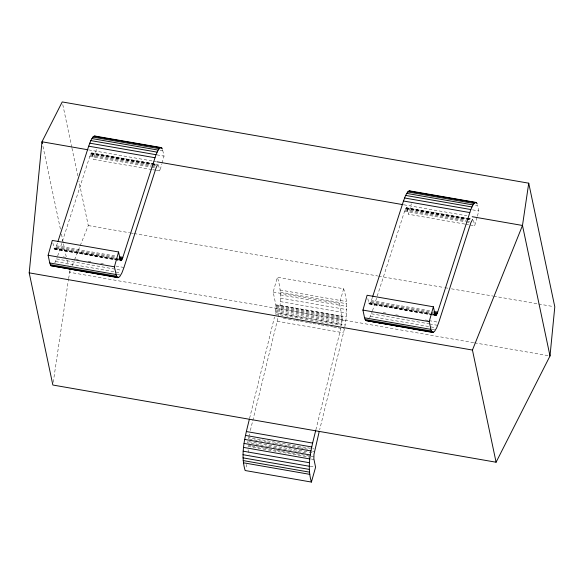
<?xml version="1.0" encoding="UTF-8"?>
<svg xmlns="http://www.w3.org/2000/svg" width="584" height="584" viewBox="0 0 584 584"><rect width="100%" height="100%" fill="white"/><g stroke="black" fill="none" stroke-linecap="round" stroke-linejoin="round"><path stroke-width="0.44" stroke-dasharray="2.92 2.19" d="M343.626 288.752L339.45 303.585L342.253 317.097L341.494 325.485L275.217 313.944L275.976 305.549L273.181 292.044L277.349 277.21L343.626 288.752C348.495 303.096 347.013 318.382 343.487 332.792L319.667 429.707M278.247 316.579C281.087 303.592 281.612 290 277.349 277.21M247.857 441.519L247.689 442.84L254.858 444.088M53.246 382.316L68.438 279.502M68.576 278.597L70.175 270.618M248.331 438.839L248.623 437.547L314.002 448.935M250.353 430.503L278.094 317.375M249.587 418.319L274.495 316.995M248.842 436.664L249.492 434.021M315.864 429.861L340.771 328.544M151.803 169.55L93.593 159.41L96.535 148.935M156.286 170.324L159.863 170.951L161.826 163.973M162.075 163.097L164.031 156.118L162.403 149.037M246.119 467.032L246.857 464.411M464.82 224.066L408.399 214.24L411.34 203.765M470.193 225.001L474.675 225.782L477.128 217.058M477.369 216.182L478.844 210.948L477.697 205.517L474.113 204.896M52.845 242.995L54.553 249.186L55.86 247.66L57.692 242.331M57.692 255.938L89.797 156.329L91.206 153.293L91.819 152.935L157.198 164.323M367.832 298.687L368.898 303.527L369.65 303.943L370.672 302.49L372.497 297.161M372.504 310.768L404.61 211.153L406.011 208.123L406.625 207.765L466.631 218.219M54.852 262.895L57.166 257.449M369.657 317.725L372.242 311.527M72.19 265.611L74.197 260.603M74.533 259.771L79.898 246.426M80.234 245.587L88.279 225.563L78.898 181.091M160.206 150.219L162.892 150.694M156.87 154.869L164.031 156.118M472.573 209.853L478.844 210.948M88.695 149.913L152.46 161.016M153.358 161.177L156.052 161.644M403.938 204.816L466.806 215.766M467.529 218.372L471.113 218.993M91.527 153.008L156.556 164.308M406.333 207.838L466.886 218.358M467.236 218.445L470.821 219.066M91.206 153.293L156.585 164.681M406.011 208.123L470.682 219.336M91.819 152.935L92.447 153.979L151.555 164.279M152.453 164.433L156.037 165.053M406.625 207.765L407.252 208.809L466.361 219.102M467.258 219.263L469.945 219.73M90.863 153.782L151.767 164.389M152.665 164.542L155.351 165.009M405.676 208.612L470.156 219.839M90.513 154.461L151.409 165.068M152.307 165.221L155.892 165.849M405.318 209.291L465.324 219.745M90.155 155.315L151.052 165.922M151.95 166.082L154.636 166.549M404.96 210.145L465.864 220.752M466.755 220.913L470.339 221.533M89.797 156.329L150.701 166.936M151.599 167.09L155.176 167.71M404.61 211.153L465.506 221.759M466.404 221.92L469.091 222.387M152.701 169.703L155.388 170.17M465.718 224.219L469.302 224.847M88.279 225.563L129.626 232.768M130.524 232.921L133.218 233.396M134.116 233.549L377.717 275.976M378.614 276.137L444.234 287.562M445.132 287.722L447.833 288.189M451.425 288.817L492.779 296.015M493.677 296.176L537.718 303.848M538.623 304.001L553.004 306.505M56.575 245.798L115.683 256.091M371.38 300.629L430.488 310.922M56.217 246.806L116.223 257.259M371.03 301.636L433.722 312.557M55.86 247.66L114.975 257.96M115.866 258.113L118.552 258.581M370.672 302.49L433.364 313.411M55.509 248.346L119.092 259.42M370.314 303.169L432.109 313.937M433.007 314.09L434.795 314.404M53.925 248.142L120.202 259.683M368.738 302.972L429.634 313.579M54.086 248.696L115.172 259.281M115.888 259.457L118.756 259.909M368.898 303.527L431.773 314.426M432.489 314.601L435.175 315.068M54.845 249.112L119.326 260.347M369.65 303.943L431.452 314.71M432.342 314.864L435.029 315.331M54.297 249.047L119.041 260.42M369.11 303.877L435.635 315.557M280.043 289.978L346.312 301.526M280.371 292.197L346.648 303.738M273.181 292.044L339.45 303.585M63.072 256.872L65.758 257.34M75.606 259.062L78.293 259.53M88.147 261.245L90.834 261.712M100.682 263.428L103.368 263.895M115.909 266.078L123.969 267.479M383.25 312.637L385.936 313.112M395.791 314.827L398.478 315.294M425.342 319.974L428.028 320.441M428.926 320.594L436.985 322.003M280.532 294.92L346.808 306.461M56.633 258.967L121.122 270.195M371.446 313.798L428.766 323.777M429.656 323.938L436.825 325.186M280.524 298.081L346.801 309.622M55.56 261.53L120.048 272.764M370.373 316.36L434.854 327.595M280.349 301.599L346.626 313.141M117.194 274.495L119.881 274.962M431.999 329.325L434.686 329.792M280.006 305.388L346.283 316.929M275.867 304.812L342.144 316.353M275.976 305.549L342.253 317.097M276.035 306.461L342.312 318.003M276.035 307.512L342.304 319.054M473.661 342.677L69.511 272.283L69.131 270.509M474.558 342.83L549.106 355.817M275.976 308.688L345.779 320.886M275.86 309.951L342.136 321.492M275.692 311.265L341.969 322.813M275.48 312.608L341.757 324.156M278.86 313.374L345.137 324.916M283.466 318.309L295.11 320.339M296 320.499L299.585 321.12M300.483 321.273L307.644 322.521M308.542 322.682L312.126 323.302M313.017 323.463L320.185 324.704M321.083 324.865L324.66 325.485M325.558 325.646L332.727 326.894M333.617 327.047L337.202 327.668M338.099 327.828L344.363 328.916M277.21 321.251L343.487 332.792M249.229 438.993L266.246 441.957M267.136 442.117L274.305 443.365M275.195 443.519L278.78 444.147M279.678 444.3L286.839 445.548M287.737 445.701L291.321 446.329M292.219 446.483L299.38 447.731M300.278 447.884L303.855 448.512M304.753 448.665L308.337 449.293M312.557 451.403L314.345 451.717M248.755 441.672L314.134 453.06M255.756 444.241L259.332 444.862M260.23 445.023L267.399 446.271M268.29 446.424L296.949 451.417M297.847 451.571L307.695 453.286M251.098 445.891L247.521 445.271L247.514 446.322L310.206 457.243M251.996 446.052L255.58 446.672M256.478 446.833L263.639 448.081M264.537 448.235L268.122 448.855M269.012 449.016L276.181 450.264M277.072 450.417L280.656 451.045M281.554 451.198L310.214 456.192M311.104 456.345L313.798 456.812M311.272 459.046L313.958 459.513M310.206 466.295L313.791 466.923M158.344 164.622L159.863 170.951M473.529 220.351L474.675 225.782M407.252 208.809L408.399 214.24M248.039 449.687L249.127 454.834M92.447 153.979L93.593 159.41M62.773 104.602L71.774 147.299M71.963 148.183L77.774 175.755M42.924 146.219L60.524 229.673M61.459 234.111L63.328 242.988M63.517 243.878L66.7 258.967M66.89 259.858L68.007 265.187"/><path stroke-width="0.88" d="M319.229 431.474L313.966 454.381L313.849 458.776L315.586 467.229L311.411 482.063L245.141 470.521C240.046 453.52 245.346 435.788 249.375 419.202M311.411 482.063C306.323 465.068 311.622 447.337 315.645 430.744M29.2 272.852L41.99 141.781L62.211 101.937L528.732 183.186L554.8 306.819L550.004 355.97L496.086 462.221L52.852 385.024L29.2 272.852L472.441 350.05L496.086 462.221M528.732 183.186L522.49 225.468L472.441 350.05M157.483 164.834L156.074 167.871L123.969 267.479L121.837 273.078L119.749 276.582L117.917 277.656L50.881 265.683L49.757 262.975L48.129 255.259L52.297 240.425L118.574 251.967L120.362 260.238L120.83 260.734L121.443 260.376L122.844 257.34L156.008 154.702L158.147 150.088L160.133 147.774L161.768 147.978L162.403 149.037M117.917 277.656L116.523 276.174L114.406 266.8L118.574 251.967M472.609 219.38L470.879 222.701L438.781 322.31L436.642 327.909L434.554 331.413L432.722 332.478L365.686 320.514L364.562 317.805L362.941 310.089L367.11 295.256L433.379 306.797L435.175 315.068L435.635 315.557L436.248 315.207L437.657 312.17L470.821 209.532L472.96 204.918L474.945 202.604L476.581 202.809L477.208 203.86M432.722 332.478L431.328 331.004L429.211 321.631L433.379 306.797M57.969 241.469L88.68 146.183L90.812 140.591L92.9 137.079L94.732 136.014L161.009 147.555M372.774 296.292L403.486 201.013L405.617 195.421L407.705 191.91L409.537 190.844L475.814 202.385M93.856 136.233L161.768 147.978M408.669 191.063L476.581 202.809M92.9 137.079L159.177 148.628M407.705 191.91L473.982 203.458M91.87 138.547L158.147 150.088M406.683 193.377L472.96 204.918M90.812 140.591L157.089 152.132M405.617 195.421L471.894 206.962M89.739 143.16L156.008 154.702M404.544 197.983L470.821 209.532M88.68 146.183L154.95 157.724M403.486 201.013L469.762 212.554M87.797 149.752L41.99 141.781L42.369 143.554M156.95 161.797L403.04 204.663M472.193 216.708L522.49 225.468L550.004 355.97M119.267 256.719L122.844 257.34M434.073 311.549L437.657 312.17M119.808 257.88L122.494 258.347M434.613 312.71L437.299 313.177M119.45 258.734L122.136 259.208M434.255 313.564L436.941 314.031M119.99 259.573L121.786 259.887M434.795 314.404L436.591 314.718M119.647 260.062L121.443 260.376M434.459 314.893L436.248 315.207M48.129 255.259L114.406 266.8M362.941 310.089L429.211 321.631M49.757 262.975L116.033 274.517M364.562 317.805L430.839 329.347M50.246 264.632L116.523 276.174M365.051 319.463L431.328 331.004M59.678 267.143L61.466 267.45M69.532 268.859L71.321 269.166M73.109 269.479L74.905 269.793M82.965 271.195L84.753 271.509M86.549 271.823L88.337 272.129M96.397 273.538L98.192 273.845M99.981 274.159L101.769 274.473M109.828 275.874L111.624 276.188M113.413 276.502L115.209 276.809M116.997 277.123L118.786 277.437M368.219 320.879L370.008 321.193M371.796 321.499L373.592 321.813M378.067 322.594L379.856 322.908M381.651 323.215L383.44 323.529M385.236 323.843L387.024 324.156M391.499 324.93L393.295 325.244M395.083 325.558L396.879 325.872M398.668 326.179L400.456 326.493M404.938 327.274L406.727 327.587M408.515 327.894L410.311 328.208M412.1 328.522L413.895 328.836M418.37 329.61L420.159 329.923M421.955 330.237L423.743 330.551M425.532 330.858L427.327 331.172M431.802 331.953L433.598 332.267M50.881 265.683L117.15 277.232M365.686 320.514L431.963 332.055M246.338 431.532L312.615 443.081M245.463 435.409L311.739 446.95M244.689 439.409L310.965 450.95M244.046 443.439L310.323 454.987M243.543 447.402L309.819 458.944M243.199 451.184L309.476 462.725M243.024 454.702L309.301 466.244M243.017 457.863L309.294 469.405M243.185 460.586L309.454 472.127M243.513 462.805L309.79 474.347M409.537 190.844L410.304 191.267M94.732 136.014L95.491 136.437"/></g></svg>
